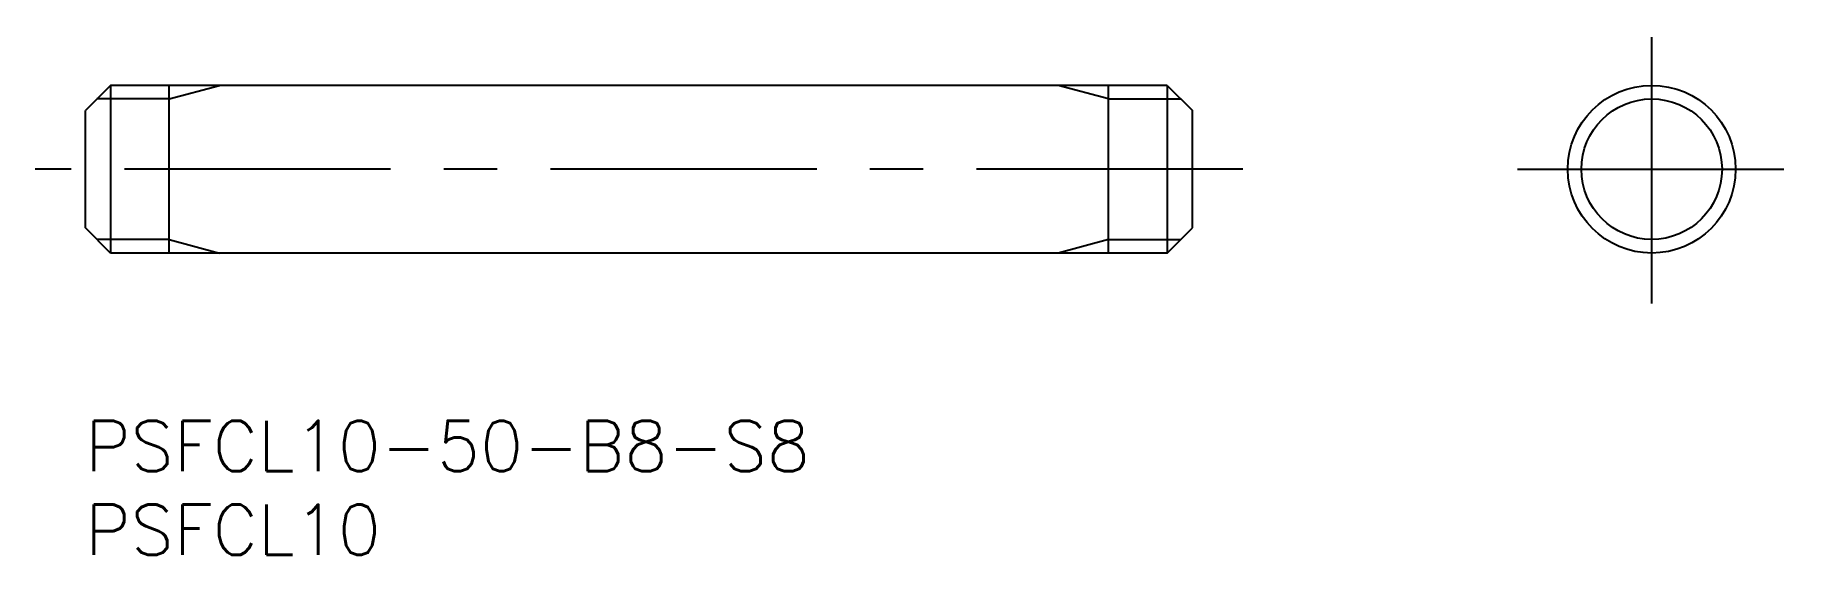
# Model space of a CAD drawing. Extents: x -3 to 101, y -8 to 23.
import ezdxf

# ---------------------------------------------------------------- set-up
doc = ezdxf.new("R2010")
doc.units = 0
doc.header["$LTSCALE"] = 0.5
doc.linetypes.add('CENTER', pattern=[50.8, 31.75, -6.35, 6.35, -6.35])
for name, color, linetype in [('MSM_CENTER', 1, 'CENTER'), ('MSM_CONTINUOUS', 7, 'CONTINUOUS'), ('MSM_NARROW', 5, 'CONTINUOUS'), ('MSM_PART_NUMBER', 7, 'CONTINUOUS')]:
    doc.layers.add(name, color=color, linetype=linetype)
doc.styles.get("Standard").update_dxf_attribs({"font": 'txt.shx', "height": 1, "bigfont": 'bigfont.shx'})

# ---------------------------------------------------------------- blocks, each defined once
blk = doc.blocks.new('*U6')
at = {"layer": 'MSM_PART_NUMBER'}
blk.add_text('PSFCL10-50-B8-S8', height=3, dxfattribs=at).set_placement((0, -3))
blk = doc.blocks.new('*U7')
at = {"layer": 'MSM_PART_NUMBER'}
blk.add_text('PSFCL10', height=3, dxfattribs=at).set_placement((0, -8))

msp = doc.modelspace()

# ---------------------------------------------------------------- linework, layer by layer
at = {"layer": 'MSM_CENTER'}
for p, q in [((93.38, 7), (93.38, 23)), ((69, 15), (-3, 15)), ((85.38, 15), (101.38, 15))]:
    msp.add_line(p, q, dxfattribs=at)
at = {"layer": 'MSM_CONTINUOUS'}
for p, q in [((1.5, 20), (0, 18.5)), ((64.5, 20), (1.5, 20)), ((1.5, 20), (1.5, 10)), ((5, 10), (5, 20)), ((61, 10), (61, 20)), ((64.5, 20), (66, 18.5)), ((64.5, 20), (64.5, 10)), ((0, 11.5), (0, 18.5)), ((66, 11.5), (66, 18.5)), ((1.5, 10), (0, 11.5)), ((64.5, 10), (66, 11.5)), ((64.5, 10), (1.5, 10))]:
    msp.add_line(p, q, dxfattribs=at)
msp.add_circle((93.38, 15), 5, dxfattribs=at)
at = {"layer": 'MSM_NARROW'}
for p, q in [((5, 19.19), (8, 20)), ((61, 19.19), (58, 20)), ((5, 19.19), (0.69, 19.19)), ((61, 19.19), (65.31, 19.19)), ((5, 10.81), (0.69, 10.81)), ((5, 10.81), (8, 10)), ((61, 10.81), (58, 10)), ((61, 10.81), (65.31, 10.81))]:
    msp.add_line(p, q, dxfattribs=at)
msp.add_circle((93.38, 15), 4.19, dxfattribs=at)

# ---------------------------------------------------------------- block references
at = {"layer": 'MSM_CONTINUOUS'}
for name in ['*U6', '*U7']:
    msp.add_blockref(name, (0, 0), dxfattribs=at)

doc.saveas('drawing.dxf')
